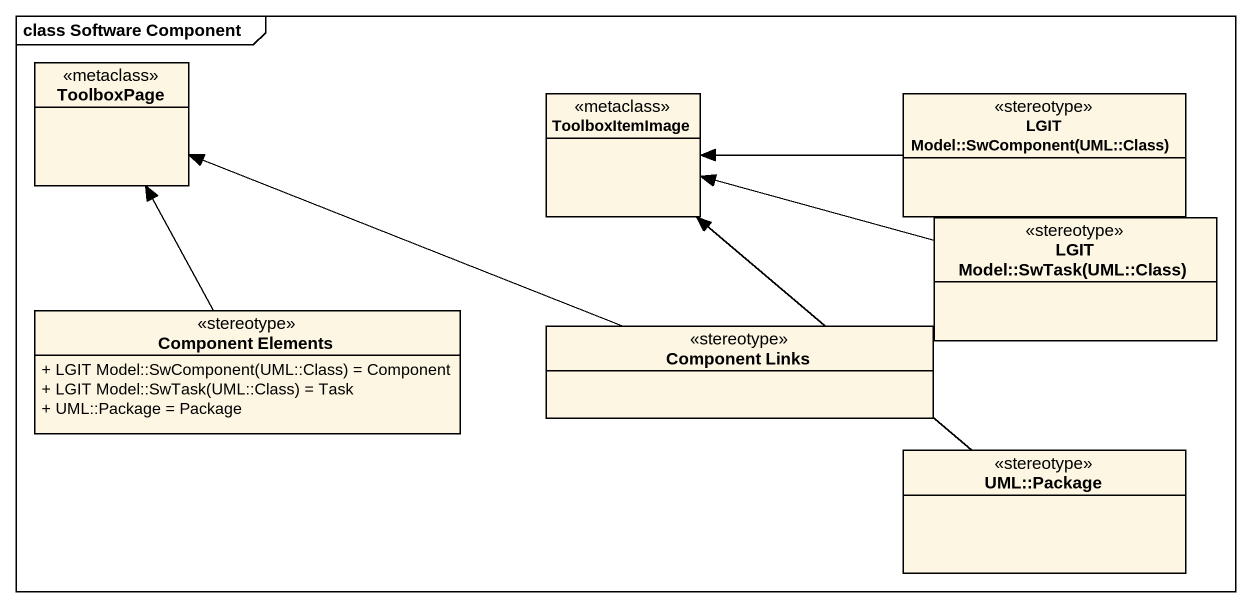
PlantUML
@startuml
mainframe class Software Component
hide circle
hide empty members
skinparam classAttributeIconSize 0
class ToolboxPage <<metaclass>>
class ToolboxItemImage <<metaclass>>
class "LGIT Model::SwComponent(UML::Class)" as LGIT_Model_SwComponent_UML <<stereotype>>
class "LGIT Model::SwTask(UML::Class)" as LGIT_Model_SwTask_UML_Class <<stereotype>>
class "Component Elements" as Component_Elements <<stereotype>> {
  {field} + LGIT Model::SwComponent(UML::Class) = Component
  {field} + LGIT Model::SwTask(UML::Class) = Task
  + UML::Package = Package
}
class "Component Links" as Component_Links <<stereotype>>
class "UML::Package" as UML_Package <<stereotype>>
LGIT_Model_SwComponent_UML -left-> ToolboxItemImage
LGIT_Model_SwTask_UML_Class -left-> ToolboxItemImage
Component_Elements -up-> ToolboxPage
Component_Links -left-> ToolboxPage
UML_Package -up-> ToolboxItemImage
@enduml
